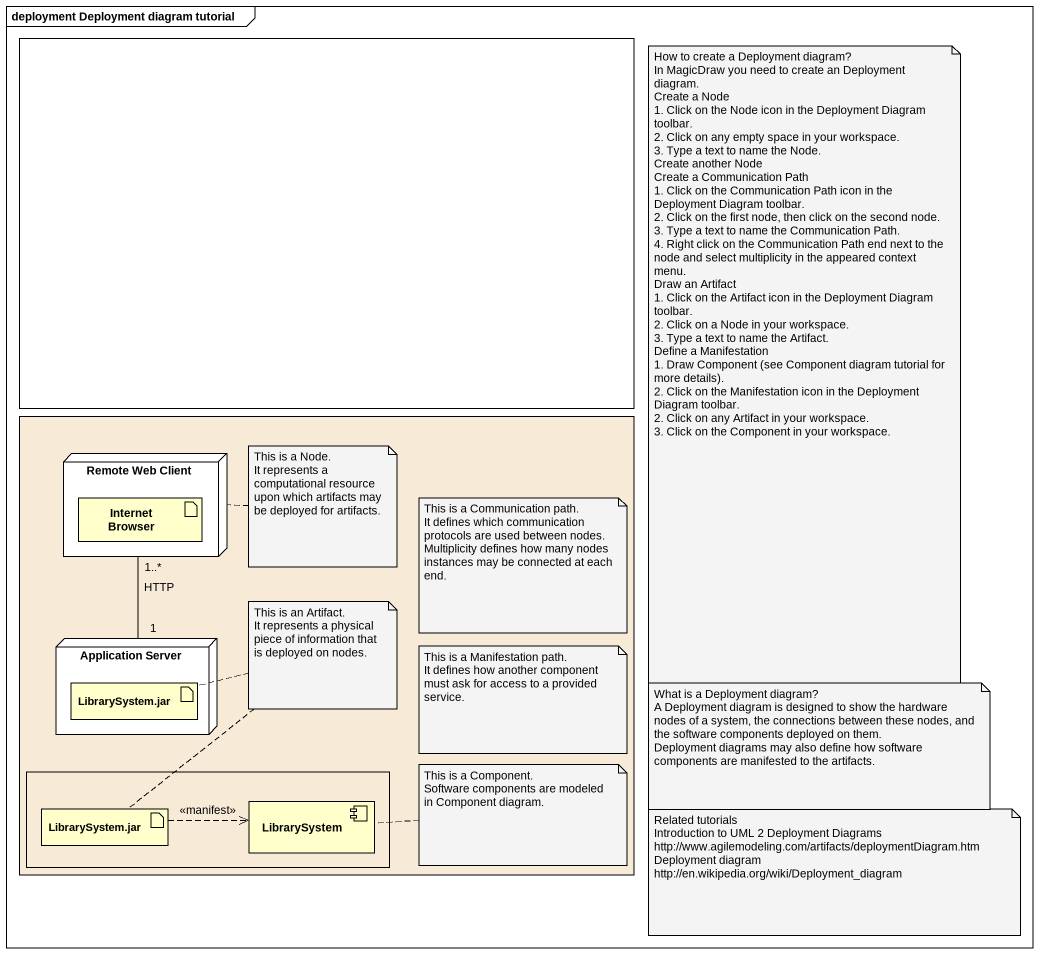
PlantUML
@startuml
mainframe deployment Deployment diagram tutorial
rectangle " " as rectangle1
rectangle " " as rectangle2 #F7EBD8 {
  node "Remote Web Client" as Remote_Web_Client {
    artifact "Internet Browser" as Internet_Browser
  }
  node "Application Server" as Application_Server {
    artifact "LibrarySystem.jar" as LibrarySystem_jar
  }
  rectangle " " as rectangle3 {
    artifact "LibrarySystem.jar" as LibrarySystem_jar_2
    component LibrarySystem
  }
}
Remote_Web_Client "1..*" -- "1" Application_Server : HTTP
LibrarySystem_jar_2 .right.> LibrarySystem : <<manifest>>
note as N1
  How to create a Deployment diagram?
  In MagicDraw you need to create an Deployment diagram.
  Create a Node
  1. Click on the Node icon in the Deployment Diagram toolbar.
  2. Click on any empty space in your workspace.
  3. Type a text to name the Node.
  Create another Node
  Create a Communication Path
  1. Click on the Communication Path icon in the Deployment Diagram toolbar.
  2. Click on the first node, then click on the second node.
  3. Type a text to name the Communication Path.
  4. Right click on the Communication Path end next to the node and select multiplicity in the appeared context menu.
  Draw an Artifact
  1. Click on the Artifact icon in the Deployment Diagram toolbar.
  2. Click on a Node in your workspace.
  3. Type a text to name the Artifact.
  Define a Manifestation
  1. Draw Component (see Component diagram tutorial for more details).
  2. Click on the Manifestation icon in the Deployment Diagram toolbar.
  2. Click on any Artifact in your workspace.
  3. Click on the Component in your workspace.
end note
note right of Remote_Web_Client
  This is a Node.
  It represents a computational resource upon which artifacts may be deployed for artifacts.
end note
note as N3
  This is a Communication path.
  It defines which communication protocols are used between nodes. Multiplicity defines how many nodes instances may be connected at each end.
end note
note as N4
  This is an Artifact.
  It represents a physical piece of information that is deployed on nodes.
end note
N4 .. LibrarySystem_jar_2
N4 .. LibrarySystem_jar
note as N5
  This is a Manifestation path.
  It defines how another component must ask for access to a provided service.
end note
note as N6
  What is a Deployment diagram?
  A Deployment diagram is designed to show the hardware nodes of a system, the connections between these nodes, and the software components deployed on them.
  Deployment diagrams may also define how software components are manifested to the artifacts.
end note
note right of LibrarySystem
  This is a Component.
  Software components are modeled in Component diagram.
end note
note as N8
  Related tutorials
  Introduction to UML 2 Deployment Diagrams
  http://www.agilemodeling.com/artifacts/deploymentDiagram.htm
  Deployment diagram
  http://en.wikipedia.org/wiki/Deployment_diagram
end note
@enduml
